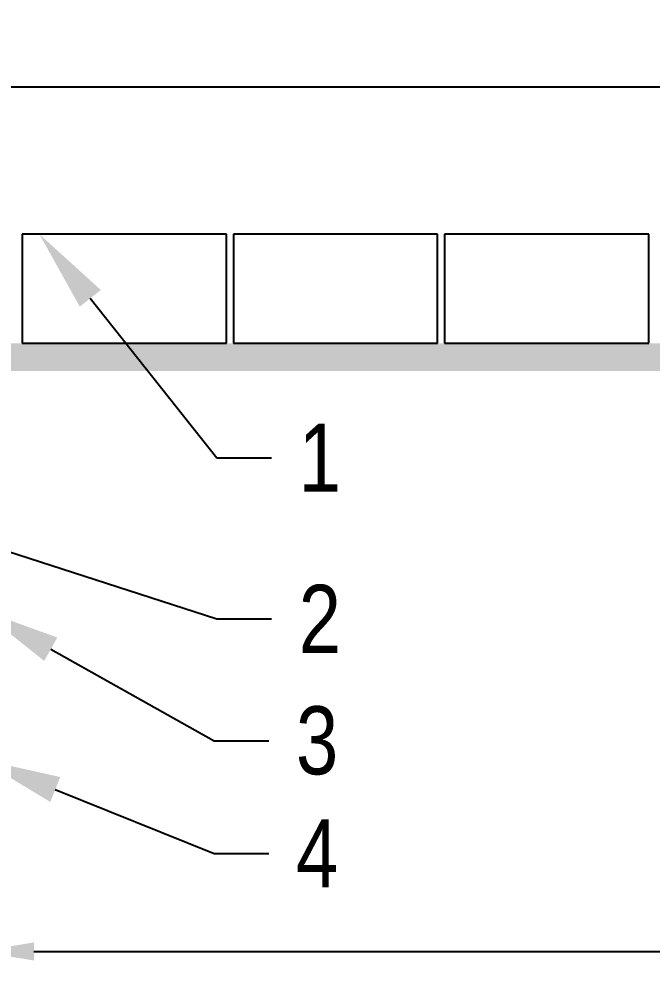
# Model space of a CAD drawing. Header units: millimetres. Extents: x 11004 to 31904, y 3085 to 7285.
# Drawn here: x 12783 to 13248, y 5074 to 5769 of the extents above; entities that cross this region are included whole.
import ezdxf
from ezdxf import colors
from ezdxf.entities.mleader import LeaderData, LeaderLine
from ezdxf.math import Vec2, Vec3

# ---------------------------------------------------------------- set-up
doc = ezdxf.new("R2010")
doc.units = ezdxf.units.MM
doc.header["$LTSCALE"] = 0.3
doc.layers.add('SRAFY', color=251, linetype='Continuous', lineweight=13)
doc.styles.add('SEACAD_Arial', font='arial.ttf', dxfattribs={"width": 0.8})
doc.dimstyles.new('ISO-25', dxfattribs={"dimtxt": 1.6, "dimasz": 2, "dimexe": 0.5, "dimexo": 1.5, "dimtad": 1, "dimdec": 0, "dimtxsty": 'SEACAD_Arial', "dimcen": 2, "dimadec": 0, "dimazin": 0, "dimtfac": 1, "dimtdec": 0, "dimtmove": 0, "dimatfit": 3, "dimfxl": 1, "dimarcsym": 0})

# ---------------------------------------------------------------- blocks, each defined once
blk = doc.blocks.new('*D136')
at = {"color": 0, "lineweight": -2, "transparency": 16777216}
for p, q in [((12625.95, 5666.47), (12625.95, 5728.79)), ((14382.33, 5666.48), (14382.33, 5728.79)), ((12665.95, 5718.79), (14342.33, 5718.79))]:
    blk.add_line(p, q, dxfattribs=at)
at = {"color": 0, "transparency": 16777216}
for points in [[(12665.95, 5725.46), (12665.95, 5712.13), (12625.95, 5718.79)], [(14342.33, 5725.46), (14342.33, 5712.13), (14382.33, 5718.79)]]:
    blk.add_solid(points, dxfattribs=at)
at = {"layer": 'Defpoints', "color": 0, "transparency": 16777216}
for p in [(14382.33, 5718.79), (12625.95, 5636.47), (14382.33, 5636.48)]:
    blk.add_point(p, dxfattribs=at)
at = {"color": 0, "transparency": 16777216, "insert": (13504.14, 5747.63), "char_height": 32, "attachment_point": 5, "style": 'SEACAD_Arial'}
blk.add_mtext('1756', dxfattribs=at)
blk = doc.blocks.new('*D141')
at = {"color": 0, "lineweight": -2, "transparency": 16777216}
for p, q in [((12753.98, 5160.12), (12753.98, 5073.82)), ((14253.99, 5160.1), (14253.99, 5073.82)), ((12793.98, 5083.82), (14213.99, 5083.82))]:
    blk.add_line(p, q, dxfattribs=at)
at = {"color": 0, "transparency": 16777216}
for points in [[(12793.98, 5090.48), (12793.98, 5077.15), (12753.98, 5083.82)], [(14213.99, 5090.48), (14213.99, 5077.15), (14253.99, 5083.82)]]:
    blk.add_solid(points, dxfattribs=at)
at = {"layer": 'Defpoints', "color": 0, "transparency": 16777216}
for p in [(12753.98, 5190.12), (14253.99, 5190.1), (14253.99, 5083.82)]:
    blk.add_point(p, dxfattribs=at)
at = {"color": 0, "transparency": 16777216, "insert": (13503.98, 5112.65), "char_height": 32, "attachment_point": 5, "style": 'SEACAD_Arial'}
blk.add_mtext('1500', dxfattribs=at)

msp = doc.modelspace()

# ---------------------------------------------------------------- hatches: boundary and pattern name
at = {"layer": 'SRAFY'}
h = msp.add_hatch(dxfattribs=at)
h.set_pattern_fill('AR-SAND', color=256, scale=0.5)
h.set_pattern_definition([(37.5, (5940, 295.79), (-0.800016, 24.47066), [0, -19.304, 0, -21.59, 0, -20.6375]), (7.5, (5940, 295.79), (22.47616, 35.84126), [0, -10.414, 0, -17.399, 0, -6.6675]), (327.5, (5924.38, 295.79), (39.54962, 0.07186), [0, -6.35, 0, -22.86, 0, -29.845]), (317.5, (5924.38, 295.79), (38.17782, 11.14647), [0, -3.175, 0, -14.986, 0, -17.145])])
h.paths.add_polyline_path([(12475.45, 5530.45), (12475.45, 5510.49), (12505.98, 5510.45), (12625.95, 5510.28), (12625.95, 5530.45)])
h.paths.add_polyline_path([(13530.45, 5510.1), (13530.45, 5530.45), (12625.95, 5530.45), (12625.95, 5510.28), (12755.95, 5510.1)])

# ---------------------------------------------------------------- linework, layer by layer
at = {"color": 7, "linetype": 'Continuous'}
for p, q in [((12935.45, 5610.45), (12785.45, 5610.45)), ((12785.45, 5610.45), (12785.45, 5530.45)), ((12935.45, 5530.45), (12935.45, 5610.45)), ((13090.45, 5610.45), (12940.45, 5610.45)), ((12940.45, 5610.45), (12940.45, 5530.45)), ((13090.45, 5530.45), (13090.45, 5610.45)), ((13245.45, 5610.45), (13095.45, 5610.45)), ((13095.45, 5610.45), (13095.45, 5530.45)), ((13245.45, 5530.45), (13245.45, 5610.45)), ((12785.45, 5530.45), (12935.45, 5530.45)), ((12940.45, 5530.45), (13090.45, 5530.45)), ((13095.45, 5530.45), (13245.45, 5530.45))]:
    msp.add_line(p, q, dxfattribs=at)

# ---------------------------------------------------------------- dimensions: what is measured, and where the dimension line sits
for base, p1, p2, override, picture, middle in [((14382.33, 5718.79), (12625.95, 5636.47), (14382.33, 5636.48), {"dimscale": 0}, '*D136', (13504.14, 5747.63)), ((14253.99, 5083.82), (12753.98, 5190.12), (14253.99, 5190.1), {"dimscale": 0, "dimtix": 0, "dimtofl": 1, "dimtmove": 0, "dimatfit": 3}, '*D141', (13503.98, 5112.65))]:
    dim = msp.add_linear_dim(base=base, p1=p1, p2=p2, dimstyle='ISO-25', override=override)
    dim.commit()
    dim.dimension.update_dxf_attribs({"geometry": picture, "text_midpoint": middle})

# ---------------------------------------------------------------- leaders
ml = msp.add_multileader_mtext('Standard')
ml.set_content('1', color=256, style='SEACAD_Arial')
ml.set_leader_properties()
ml.build(insert=Vec2(0, 0))
ml.multileader.update_dxf_attribs({"text_right_attachment_type": 6, "dogleg_length": 2, "arrow_head_size": 60, "scale": 20})
ctx = ml.context
ctx.base_point, ctx.scale, ctx.char_height, ctx.arrow_head_size, ctx.landing_gap_size, ctx.plane_origin = Vec3(12968.41, 5446.35), 20, 50, 60, 20, Vec3(12705.45, 5610.45)
ctx.right_attachment = 6
notes = []
notes.append((ctx, [(0, (1, 1, 0), (12928.41, 5446.35), (1, 0), 40, [(0, [(12798.05, 5610.45)], 0, [])])]))
ctx.mtext.insert, ctx.mtext.flow_direction = Vec3(12988.41, 5471.35), 5
ml = msp.add_multileader_mtext('Standard')
ml.set_content('2', color=256, style='SEACAD_Arial')
ml.set_leader_properties()
ml.build(insert=Vec2(0, 0))
ml.multileader.update_dxf_attribs({"text_right_attachment_type": 6, "dogleg_length": 2, "arrow_head_size": 60, "scale": 20})
ctx = ml.context
ctx.base_point, ctx.scale, ctx.char_height, ctx.arrow_head_size, ctx.landing_gap_size, ctx.plane_origin = Vec3(12968.41, 5328.03), 20, 50, 60, 20, Vec3(12625.95, 5425.81)
ctx.right_attachment = 6
notes.append((ctx, [(0, (1, 1, 0), (12928.41, 5328.03), (1, 0), 40, [(0, [(12625.95, 5425.81)], 0, [])])]))
ctx.mtext.insert, ctx.mtext.flow_direction = Vec3(12988.41, 5353.03), 5
ml = msp.add_multileader_mtext('Standard')
ml.set_content('3', color=256, style='SEACAD_Arial')
ml.set_leader_properties()
ml.build(insert=Vec2(0, 0))
ml.multileader.update_dxf_attribs({"text_right_attachment_type": 6, "dogleg_length": 2, "arrow_head_size": 60, "scale": 20})
ctx = ml.context
ctx.base_point, ctx.scale, ctx.char_height, ctx.arrow_head_size, ctx.landing_gap_size, ctx.plane_origin = Vec3(12966.41, 5238.43), 20, 50, 60, 20, Vec3(12622.92, 5212.97)
ctx.right_attachment = 6
notes.append((ctx, [(0, (1, 1, 0), (12926.41, 5238.43), (1, 0), 40, [(0, [(12753.98, 5335.1)], 0, [])])]))
ctx.mtext.insert, ctx.mtext.flow_direction = Vec3(12986.41, 5263.87), 5
ml = msp.add_multileader_mtext('Standard')
ml.set_content('4', color=256, style='SEACAD_Arial')
ml.set_leader_properties()
ml.build(insert=Vec2(0, 0))
ml.multileader.update_dxf_attribs({"text_right_attachment_type": 6, "dogleg_length": 2, "arrow_head_size": 60, "scale": 20})
ctx = ml.context
ctx.base_point, ctx.scale, ctx.char_height, ctx.arrow_head_size, ctx.landing_gap_size, ctx.plane_origin = Vec3(12966.41, 5155.84), 20, 50, 60, 20, Vec3(12543.83, 5266.22)
ctx.right_attachment = 6
notes.append((ctx, [(0, (1, 1, 0), (12926.41, 5155.84), (1, 0), 40, [(0, [(12753.97, 5225.11)], 0, [])])]))
ctx.mtext.insert, ctx.mtext.flow_direction = Vec3(12986.41, 5180.84), 5
for ctx, leaders in notes:
    for number, flags, end, landing, length, lines in leaders:
        leader = LeaderData()
        leader.index, (leader.has_last_leader_line, leader.has_dogleg_vector, leader.attachment_direction) = number, flags
        leader.last_leader_point, leader.dogleg_vector, leader.dogleg_length = Vec3(end), Vec3(landing), length
        for number, points, colour, breaks in lines:
            line = LeaderLine()
            line.index, line.vertices, line.color, line.breaks = number, Vec3.list(points), colors.encode_raw_color(colour), breaks
            leader.lines.append(line)
        ctx.leaders.append(leader)

doc.saveas('drawing.dxf')
